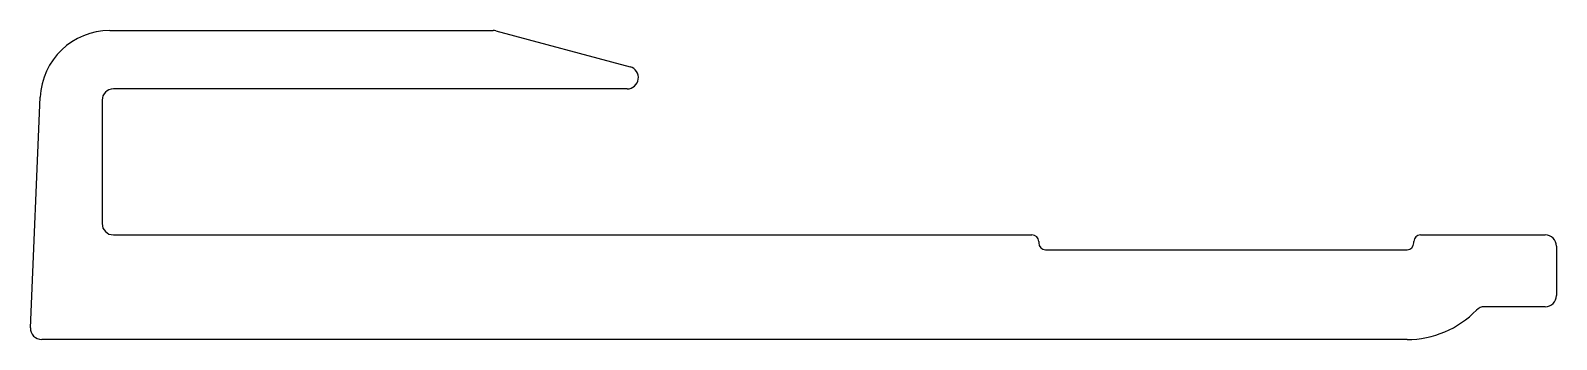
# Model space of a CAD drawing. Extents: x -13.8 to 20.1, y 6 to 12.9.
import ezdxf

# ---------------------------------------------------------------- set-up
doc = ezdxf.new("R2010")
doc.units = 0
doc.layers.get('0').update_dxf_attribs({"linetype": 'CONTINUOUS'})

msp = doc.modelspace()

# ---------------------------------------------------------------- linework, layer by layer
for p, q in [((-12.055, 12.926), (-3.525, 12.928)), ((-3.461, 12.919), (-0.475, 12.119)), ((-0.54, 11.628), (-11.978, 11.626)), ((-13.822, 6.304), (-13.604, 11.442)), ((-12.228, 11.376), (-12.228, 8.626)), ((-11.978, 8.376), (8.471, 8.376)), ((8.621, 8.226), (8.621, 8.196)), ((16.971, 8.196), (16.971, 8.226)), ((17.121, 8.376), (19.896, 8.376)), ((8.771, 8.046), (16.821, 8.046)), ((20.146, 8.126), (20.146, 7.026)), ((19.896, 6.776), (18.545, 6.776)), ((16.821, 6.046), (-13.572, 6.046))]:
    msp.add_line(p, q)
for centre, radius, start, end in [((-12.055, 11.376), 1.55, 90, 177.5758), ((-3.525, 12.678), 0.25, 75.0002, 90.0002), ((-0.54, 11.878), 0.25, 270.0002, 75.0002), ((-11.978, 11.376), 0.25, 90, 180), ((-11.978, 8.626), 0.25, 180, 270), ((8.471, 8.226), 0.15, 360, 90), ((8.771, 8.196), 0.15, 180, 270), ((16.821, 8.196), 0.15, 270, 360), ((17.121, 8.226), 0.15, 90, 180), ((19.896, 8.126), 0.25, 0, 90), ((19.896, 7.026), 0.25, 270, 0), ((16.821, 8.196), 2.15, 270, 315.9063), ((18.545, 6.526), 0.25, 90, 135.9063), ((-13.572, 6.296), 0.25, 177.5758, 270)]:
    msp.add_arc(centre, radius, start, end)

doc.saveas('drawing.dxf')
